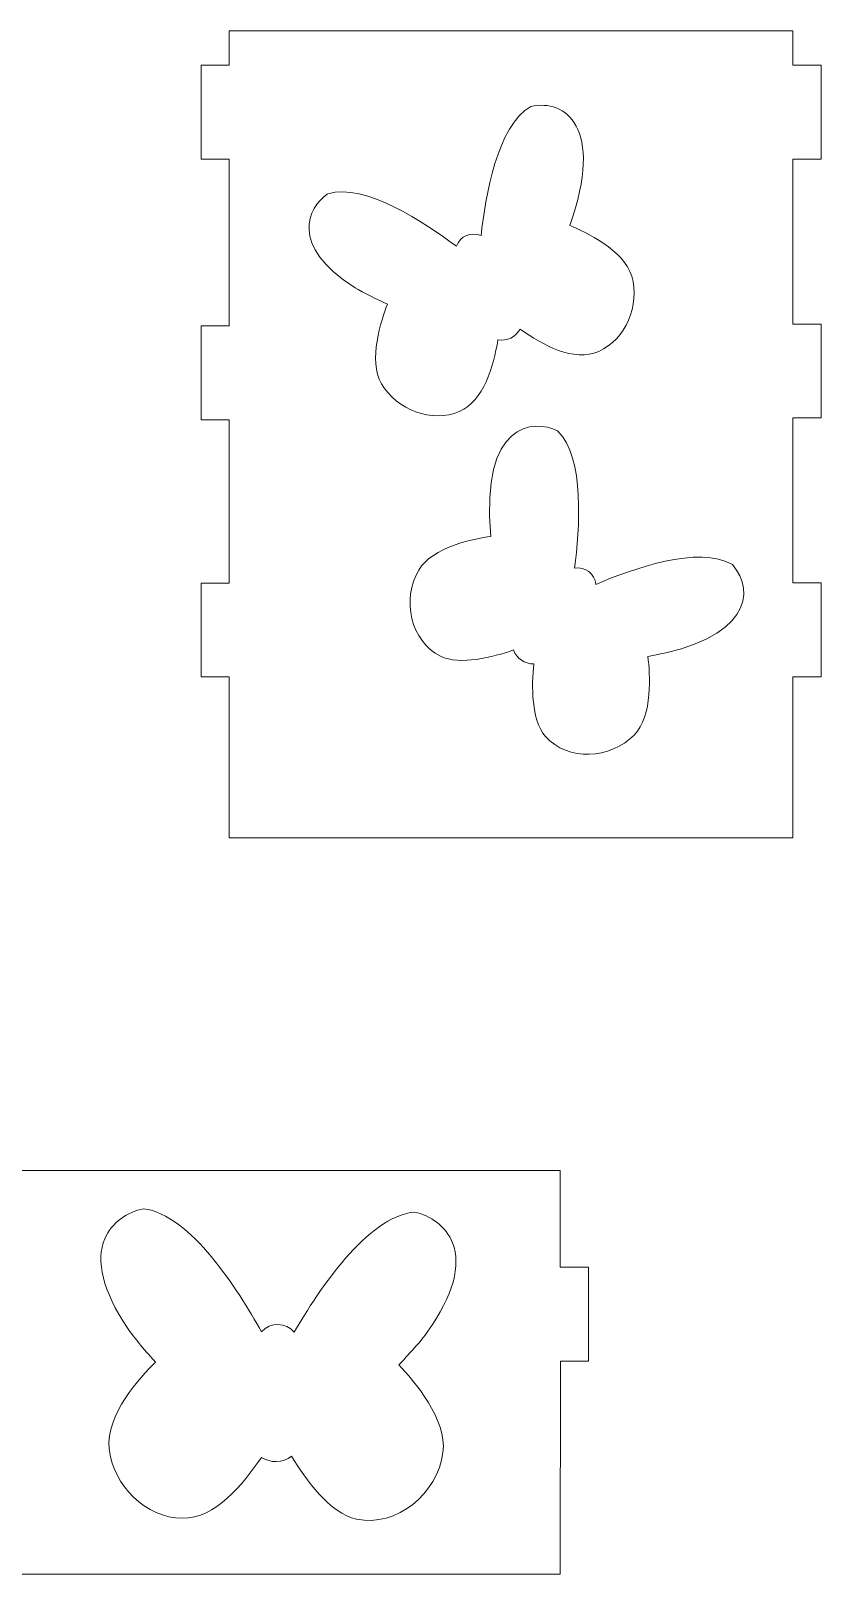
# Model space of a CAD drawing. Header units: inches. Extents: x 58 to 693, y 220 to 758.
# Drawn here: x 454.8 to 693.3, y 220.2 to 685.6 of the extents above; entities that cross this region are included whole.
import ezdxf

# ---------------------------------------------------------------- set-up
doc = ezdxf.new("R2010")
doc.units = ezdxf.units.IN
doc.header["$MEASUREMENT"] = 0
doc.layers.add('_U+0421_U+043B_U+043E_U+0439 1', color=7, linetype='Continuous')

# ---------------------------------------------------------------- blocks, each defined once
blk = doc.blocks.new('block 2')
at = {"layer": '_U+0421_U+043B_U+043E_U+0439 1', "color": 1, "lineweight": 9, "true_color": 0xff0000}
for points in [[(684.81, 646.98), (684.81, 597.21), (693.33, 597.21), (693.33, 568.89), (684.81, 568.89), (684.81, 519.11), (693.33, 519.11), (693.33, 490.79), (684.81, 490.79), (684.81, 442.2), (514.73, 442.2), (514.73, 490.77), (506.22, 490.77), (506.22, 519.1), (514.73, 519.1), (514.73, 568.36), (506.22, 568.36), (506.22, 596.69), (514.73, 596.69), (514.73, 646.98), (506.22, 646.98), (506.22, 675.31), (514.73, 675.31), (514.73, 685.63), (684.81, 685.63), (684.81, 675.31), (693.33, 675.31), (693.33, 646.98), (684.81, 646.98), (684.81, 646.98)], [(444.52, 284.4), (444.52, 220.18), (614.59, 220.18), (614.63, 284.39), (623.13, 284.4), (623.09, 312.73), (614.59, 312.72), (614.59, 341.89), (444.52, 341.89), (444.52, 312.73), (436.05, 312.72), (436.09, 284.39), (444.52, 284.4)]]:
    blk.add_lwpolyline(points, dxfattribs=at)
for points, knots in [([(584.12, 570.84), (591.56, 574.09), (594.34, 584.33), (595.8, 592.42), (598.47, 592), (601.13, 593.27), (602.47, 595.68), (609.4, 590.85), (618.62, 585.65), (626.21, 588.96), (634.36, 592.51), (638.7, 602.91), (636.15, 611.65), (633.85, 619.51), (622.25, 624.97), (617.48, 626.91), (628.01, 656.87), (616.04, 665.02), (605.75, 662.86), (595.54, 657.08), (592.01, 635.62), (590.68, 623.88), (587.75, 625.17), (584.37, 623.78), (583.26, 620.66), (573.88, 627.63), (555.66, 639.93), (544.49, 636.51), (544.49, 636.51), (544.22, 636.33), (544.22, 636.33), (538.53, 632.4), (532.58, 620.96), (552.67, 608.17), (554.98, 606.67), (559.77, 604.45), (562.46, 603.24), (560.59, 598.45), (556.55, 586.28), (560.66, 579.21), (565.28, 571.26), (575.92, 567.27), (584.12, 570.84)], [0, 0, 0, 0, 1, 1, 1, 2, 2, 2, 3, 3, 3, 4, 4, 4, 5, 5, 5, 6, 6, 6, 7, 7, 7, 8, 8, 8, 9, 9, 9, 10, 10, 10, 11, 11, 11, 12, 12, 12, 13, 13, 13, 14, 14, 14, 14]), ([(666.55, 524.64), (656.54, 530.7), (636.13, 523.26), (625.33, 518.7), (625.02, 521.88), (622.16, 524.14), (618.91, 523.58), (620.38, 535.1), (622.19, 556.95), (613.77, 565), (606.66, 568.47), (590.51, 567.94), (593.63, 533.15), (588.55, 532.44), (576, 530), (571.87, 522.98), (566.7, 514.2), (569.43, 501.49), (578.45, 497.03), (584.3, 494.14), (594.3, 496.76), (600.5, 498.9), (601.44, 496.37), (603.85, 494.68), (606.59, 494.7), (605.96, 488.2), (605.77, 477.78), (610.14, 472.83), (616.8, 465.26), (629.8, 465.98), (636.91, 473.24), (642.61, 479.06), (641.69, 491.81), (641.05, 496.9), (671.38, 502.23), (673.82, 516.33), (666.55, 524.64)], [0, 0, 0, 0, 1, 1, 1, 2, 2, 2, 3, 3, 3, 4, 4, 4, 5, 5, 5, 6, 6, 6, 7, 7, 7, 8, 8, 8, 9, 9, 9, 10, 10, 10, 11, 11, 11, 12, 12, 12, 12]), ([(579.21, 256.86), (577.54, 244.49), (565.26, 234.2), (553.1, 236.76), (545.14, 238.44), (537.67, 248.85), (533.51, 255.73), (530.82, 253.69), (527.2, 253.59), (524.41, 255.4), (518.76, 247.08), (510.53, 236.96), (500.57, 237.03), (489.6, 237.1), (479.66, 246.88), (478.44, 258.09), (477.35, 268.06), (487.94, 279.7), (492.43, 284.13), (490.01, 286.83), (485.75, 291.7), (483.91, 294.53), (476.59, 305.57), (474.32, 314.6), (477.17, 321.35), (479.26, 326.3), (484.07, 329.47), (488.86, 330.37), (503.1, 328.62), (517.29, 305.93), (524.41, 293.3), (527.2, 296.23), (531.68, 296.12), (534.34, 293.2), (541.66, 305.68), (556.23, 327.99), (570.63, 329.39), (575.43, 328.36), (580.14, 325.03), (582.09, 320.08), (584.77, 313.25), (582.27, 304.29), (574.65, 293.42), (572.75, 290.65), (568.37, 285.89), (565.89, 283.26), (570.26, 278.7), (580.55, 266.8), (579.21, 256.86)], [0, 0, 0, 0, 1, 1, 1, 2, 2, 2, 3, 3, 3, 4, 4, 4, 5, 5, 5, 6, 6, 6, 7, 7, 7, 8, 8, 8, 9, 9, 9, 10, 10, 10, 11, 11, 11, 12, 12, 12, 13, 13, 13, 14, 14, 14, 15, 15, 15, 16, 16, 16, 16])]:
    blk.add_open_spline(points, degree=3, knots=knots, dxfattribs=at)

msp = doc.modelspace()

# ---------------------------------------------------------------- block references
at = {"layer": '_U+0421_U+043B_U+043E_U+0439 1'}
msp.add_blockref('block 2', (0, 0), dxfattribs=at)

doc.saveas('drawing.dxf')
